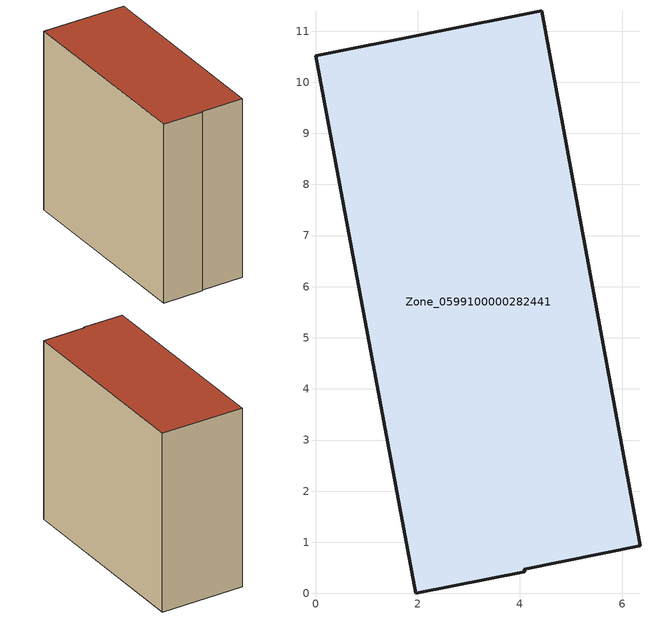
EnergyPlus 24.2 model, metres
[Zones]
Zone_0599100000282441
 floor ground (C_G): 6.35,0.94 4.09,0.48 4.1,0.42 1.96,0 0,10.52 4.43,11.4 z0
 wall outside (C_F): 6.35,0.94 4.43,11.4 0,10.52 1.96,0 4.1,0.42 4.09,0.48 6.35,0.94 z0:9.75
 roof outside (C_R): 4.09,0.48 6.35,0.94 4.43,11.4 0,10.52 1.96,0 4.1,0.42 z9.75
[BUILDING]
Pand.0599100000282441: North Axis=0; Terrain=City; Loads Convergence Tolerance Value=0.04; Temperature Convergence Tolerance Value=0.4; Solar Distribution=FullExterior; Maximum Number of Warmup Days=25; Minimum Number of Warmup Days=1
[Site:Location]
Rotterdam.The.Hague.AP_ZH_NLD Design_Conditions: Latitude=51.96; Longitude=4.45; Time Zone=1; Elevation=-4.5
[SITE:GROUNDTEMPERATURE:BUILDINGSURFACE]
18, 18, 18, 18, 18, 18, 18, 18, 18, 18, 18, 18
[MATERIAL] Thermal Absorptance=0.9; Solar Absorptance=0.7; Visible Absorptance=0.7
Name | Roughness | Thickness | Conductivity | Density | Specific Heat
G.TI.1946 | MediumSmooth | 0.15 | 1 | 540 | 1210
F.TI.1946 | Rough | 0.3 | 0.857143 | 1920 | 840
R.TI.1946 | MediumRough | 0.2 | 0.1 | 1500 | 1000
[CONSTRUCTION]
C_G: G.TI.1946
C_F: F.TI.1946
C_R: R.TI.1946
[ZONE]
Zone_0599100000282441: Type=1; Multiplier=1; Ceiling Height=Autocalculate; Volume=Autocalculate; Floor Area=autocalculate; Part of Total Floor Area=Yes
[ZONEINFILTRATION:DESIGNFLOWRATE]
Infil_Zone_0599100000282441: Zone or ZoneList or Space or SpaceList=Zone_0599100000282441; Schedule=AlwaysOn; Design Flow Rate Calculation Method=Flow/Area; Flow Rate per Floor Area=0.003; Constant Term Coefficient=1; Temperature Term Coefficient=0; Velocity Term Coefficient=0; Velocity Squared Term Coefficient=0
[HVACTEMPLATE:ZONE:IDEALLOADSAIRSYSTEM]
Zone_0599100000282441: Maximum Heating Supply Air Temperature=50; Minimum Cooling Supply Air Temperature=13; Maximum Heating Supply Air Humidity Ratio=0.0156; Minimum Cooling Supply Air Humidity Ratio=0.0077; Heating Limit=NoLimit; Cooling Limit=NoLimit; Dehumidification Control Type=ConstantSensibleHeatRatio; Cooling Sensible Heat Ratio=0.7; Dehumidification Setpoint=60; Humidification Control Type=None; Humidification Setpoint=30; Outdoor Air Method=None; Outdoor Air Flow Rate per Person=0.00944; Outdoor Air Flow Rate per Zone Floor Area=0; Outdoor Air Flow Rate per Zone=0; Demand Controlled Ventilation Type=None; Outdoor Air Economizer Type=NoEconomizer; Heat Recovery Type=None; Sensible Heat Recovery Effectiveness=0.7; Latent Heat Recovery Effectiveness=0.65
[ZONECONTROL:THERMOSTAT]
ThermostatControl_Zone_0599100000282441: Zone or ZoneList=Zone_0599100000282441; Control Type Schedule=DualSetpointControlType; Control 1=Thermostat_Zone_0599100000282441; Temperature Difference Between Cutout And Setpoint=0
[THERMOSTATSETPOINT:DUALSETPOINT]
Thermostat_Zone_0599100000282441: Heating Setpoint Temperature Schedule=HeatingSetpoint_Zone_0599100000282441; Cooling Setpoint Temperature Schedule=CoolingSetpoint_Zone_0599100000282441
[SCHEDULE:COMPACT]
HeatingSetpoint_Zone_0599100000282441: Through: 12/31, For: AllDays, Until: 24:00, 21
CoolingSetpoint_Zone_0599100000282441: Through: 12/31, For: AllDays, Until: 24:00, 24
DualSetpointControlType: Through: 12/31, For: AllDays, Until: 24:00, 4
AlwaysOn: Through: 12/31, For: AllDays, Until: 24:00, 1
